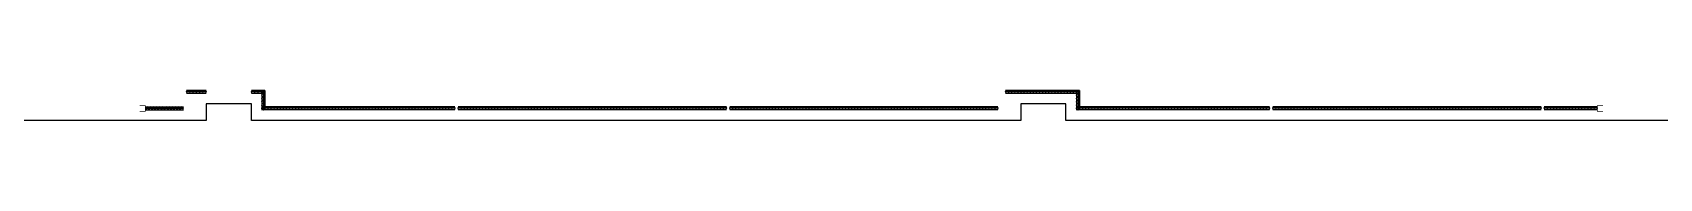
# Model space of a CAD drawing. Extents: x -1313754 to 847533, y 489853 to 941203.
# Drawn here: x -1205907 to -1151983, y 548220 to 549220 of the extents above; entities that cross this region are included whole.
import ezdxf

# ---------------------------------------------------------------- set-up
doc = ezdxf.new("R2010")
doc.units = 0
doc.header["$LTSCALE"] = 1000
doc.header["$MEASUREMENT"] = 0
doc.layers.get('Defpoints').update_dxf_attribs({"color": 210})
for name, color, linetype in [('A-HRAIL', 173, 'Continuous'), ('A-SFCE', 30, 'Continuous'), ('DIM_SYMB', 3, 'Continuous')]:
    doc.layers.add(name, color=color, linetype=linetype)

# ---------------------------------------------------------------- blocks, each defined once
blk = doc.blocks.new('234234werwer')
at = {"layer": 'Defpoints'}
blk.add_lwpolyline([(610400, -274600), (584900, -274600), (584900, -274050), (583400, -274050), (583400, -274600), (557900, -274600), (557900, -274050), (556400, -274050), (556400, -274600), (530900, -274600)], dxfattribs=at)
blk = doc.blocks.new('3333')
at = {"layer": 'A-SFCE', "const_width": 20}
blk.add_lwpolyline([(-227064, 766320), (-227064, 766510), (-227244, 766510), (-227244, 766320)], dxfattribs=at)
blk = doc.blocks.new('99平面图例外参$0$$LinePat$圆环')
for points in [[(0, 150), (300, 150)], [(0, 0), (300, 0)], [(0, -150), (300, -150)]]:
    blk.add_lwpolyline(points)
at = {"color": 0}
blk.add_circle((150, 0), 150, dxfattribs=at)
blk = doc.blocks.new('34242343243')
at = {"layer": 'A-HRAIL', "yscale": 0.3333333333333333, "zscale": 0.3333333333333333}
for p, xscale, rotation in [((-200693, 549170), 0.358888866003496, 180), ((-200585, 549170), 0.358888866003496, 180), ((-200477, 549170), 0.358888866003496, 180), ((-200370, 549170), 0.358888866003496, 180), ((-200262, 549170), 0.358888866003496, 180), ((-200154, 549170), 0.358888866003496, 180), ((-198542, 549170), 0.3749999999076196, 180), ((-198429, 549170), 0.3749999999076196, 180), ((-198317, 549170), 0.3749999999076196, 180), ((-198204, 549170), 0.3749999999076196, 180), ((-198254, 549220), 0.3611111227129974, 270), ((-198254, 549112), 0.3611111227129974, 270), ((-198254, 549003), 0.3611111227129974, 270), ((-173552, 549170), 0.3402776645623614, 180), ((-173450, 549170), 0.3402776645623614, 180), ((-173348, 549170), 0.3402776645623614, 180), ((-173246, 549170), 0.3402776645623614, 180), ((-173144, 549170), 0.3402776645623614, 180), ((-173042, 549170), 0.3402776645623614, 180), ((-172940, 549170), 0.3402776645623614, 180), ((-172838, 549170), 0.3402776645623614, 180), ((-172735, 549170), 0.3402776645623614, 180), ((-172633, 549170), 0.3402776645623614, 180), ((-172531, 549170), 0.3402776645623614, 180), ((-172429, 549170), 0.3402776645623614, 180), ((-172327, 549170), 0.3402776645623614, 180), ((-172225, 549170), 0.3402776645623614, 180), ((-172123, 549170), 0.3402776645623614, 180), ((-172021, 549170), 0.3402776645623614, 180), ((-171919, 549170), 0.3402776645623614, 180), ((-171817, 549170), 0.3402776645623614, 180), ((-171715, 549170), 0.3402776645623614, 180), ((-171613, 549170), 0.3402776645623614, 180), ((-171510, 549170), 0.3402776645623614, 180), ((-171408, 549170), 0.3402776645623614, 180), ((-171306, 549170), 0.3402776645623614, 180), ((-171204, 549170), 0.3402776645623614, 180), ((-171254, 549220), 0.3611111227129974, 270), ((-171254, 549112), 0.3611111227129974, 270), ((-171254, 549003), 0.3611111227129974, 270), ((-202154, 548626), -0.3461108940497231, 179.9999999997966), ((-202050, 548626), -0.3461108940497231, 179.9999999997966), ((-201947, 548626), -0.3461108940497231, 179.9999999997966), ((-201843, 548626), -0.3461108940497231, 179.9999999997966), ((-201739, 548626), -0.3461108940497231, 179.9999999997966), ((-201635, 548626), -0.3461108940497231, 179.9999999997966), ((-201531, 548626), -0.3461108940497231, 179.9999999997966), ((-201427, 548626), -0.3461108940497231, 179.9999999997966), ((-201324, 548626), -0.3461108940497231, 179.9999999997966), ((-201220, 548626), -0.3461108940497231, 179.9999999997966), ((-201116, 548626), -0.3461108940497231, 179.9999999997966), ((-201012, 548626), -0.3461108940497231, 179.9999999997966), ((-198254, 548895), 0.3611111227129974, 270), ((-198254, 548787), 0.3611111227129974, 270), ((-198254, 548678), 0.3611111227129974, 270), ((-198203, 548626), 0.3384127419475277, 180.0000000002033), ((-198101, 548626), 0.3384127419475277, 180.0000000002033), ((-198000, 548626), 0.3384127419475277, 180.0000000002033), ((-197898, 548626), 0.3384127419475277, 180.0000000002033), ((-197797, 548626), 0.3384127419475277, 180.0000000002033), ((-197695, 548626), 0.3384127419475277, 180.0000000002033), ((-197594, 548626), 0.3384127419475277, 180.0000000002033), ((-197492, 548626), 0.3384127419475277, 180.0000000002033), ((-197390, 548626), 0.3384127419475277, 180.0000000002033), ((-197289, 548626), 0.3384127419475277, 180.0000000002033), ((-197187, 548626), 0.3384127419475277, 180.0000000002033), ((-197086, 548626), 0.3384127419475277, 180.0000000002033), ((-196984, 548626), 0.3384127419475277, 180.0000000002033), ((-196883, 548626), 0.3384127419475277, 180.0000000002033), ((-196781, 548626), 0.3384127419475277, 180.0000000002033), ((-196680, 548626), 0.3384127419475277, 180.0000000002033), ((-196578, 548626), 0.3384127419475277, 180.0000000002033), ((-196477, 548626), 0.3384127419475277, 180.0000000002033), ((-196375, 548626), 0.3384127419475277, 180.0000000002033), ((-196274, 548626), 0.3384127419475277, 180.0000000002033), ((-196172, 548626), 0.3384127419475277, 180.0000000002033), ((-196071, 548626), 0.3384127419475277, 180.0000000002033), ((-195969, 548626), 0.3384127419475277, 180.0000000002033), ((-195868, 548626), 0.3384127419475277, 180.0000000002033), ((-195766, 548626), 0.3384127419475277, 180.0000000002033), ((-195665, 548626), 0.3384127419475277, 180.0000000002033), ((-195563, 548626), 0.3384127419475277, 180.0000000002033), ((-195462, 548626), 0.3384127419475277, 180.0000000002033), ((-195360, 548626), 0.3384127419475277, 180.0000000002033), ((-195258, 548626), 0.3384127419475277, 180.0000000002033), ((-195157, 548626), 0.3384127419475277, 180.0000000002033), ((-195055, 548626), 0.3384127419475277, 180.0000000002033), ((-194954, 548626), 0.3384127419475277, 180.0000000002033), ((-194852, 548626), 0.3384127419475277, 180.0000000002033), ((-194751, 548626), 0.3384127419475277, 180.0000000002033), ((-194649, 548626), 0.3384127419475277, 180.0000000002033), ((-194548, 548626), 0.3384127419475277, 180.0000000002033), ((-194446, 548626), 0.3384127419475277, 180.0000000002033), ((-194345, 548626), 0.3384127419475277, 180.0000000002033), ((-194243, 548626), 0.3384127419475277, 180.0000000002033), ((-194142, 548626), 0.3384127419475277, 180.0000000002033), ((-194040, 548626), 0.3384127419475277, 180.0000000002033), ((-193939, 548626), 0.3384127419475277, 180.0000000002033), ((-193837, 548626), 0.3384127419475277, 180.0000000002033), ((-193736, 548626), 0.3384127419475277, 180.0000000002033), ((-193634, 548626), 0.3384127419475277, 180.0000000002033), ((-193533, 548626), 0.3384127419475277, 180.0000000002033), ((-193431, 548626), 0.3384127419475277, 180.0000000002033), ((-193330, 548626), 0.3384127419475277, 180.0000000002033), ((-193228, 548626), 0.3384127419475277, 180.0000000002033), ((-193126, 548626), 0.3384127419475277, 180.0000000002033), ((-193025, 548626), 0.3384127419475277, 180.0000000002033), ((-192923, 548626), 0.3384127419475277, 180.0000000002033), ((-192822, 548626), 0.3384127419475277, 180.0000000002033), ((-192720, 548626), 0.3384127419475277, 180.0000000002033), ((-192619, 548626), 0.3384127419475277, 180.0000000002033), ((-192517, 548626), 0.3384127419475277, 180.0000000002033), ((-192416, 548626), 0.3384127419475277, 180.0000000002033), ((-192314, 548626), 0.3384127419475277, 180.0000000002033), ((-192213, 548626), 0.3384127419475277, 180.0000000002033), ((-192111, 548626), 0.3384127419475277, 180.0000000002033), ((-192010, 548626), 0.3384127419475277, 180.0000000002033), ((-191908, 548626), 0.3384127419475277, 180.0000000002033), ((-191699, 548626), 0.3368181818181796, 180.0000000002033), ((-191598, 548626), 0.3368181818181796, 180.0000000002033), ((-191497, 548626), 0.3368181818181796, 180.0000000002033), ((-191396, 548626), 0.3368181818181796, 180.0000000002033), ((-191295, 548626), 0.3368181818181796, 180.0000000002033), ((-191194, 548626), 0.3368181818181796, 180.0000000002033), ((-191093, 548626), 0.3368181818181796, 180.0000000002033), ((-190992, 548626), 0.3368181818181796, 180.0000000002033), ((-190891, 548626), 0.3368181818181796, 180.0000000002033), ((-190790, 548626), 0.3368181818181796, 180.0000000002033), ((-190689, 548626), 0.3368181818181796, 180.0000000002033), ((-190588, 548626), 0.3368181818181796, 180.0000000002033), ((-190487, 548626), 0.3368181818181796, 180.0000000002033), ((-190386, 548626), 0.3368181818181796, 180.0000000002033), ((-190285, 548626), 0.3368181818181796, 180.0000000002033), ((-190183, 548626), 0.3368181818181796, 180.0000000002033), ((-190082, 548626), 0.3368181818181796, 180.0000000002033), ((-189981, 548626), 0.3368181818181796, 180.0000000002033), ((-189880, 548626), 0.3368181818181796, 180.0000000002033), ((-189779, 548626), 0.3368181818181796, 180.0000000002033), ((-189678, 548626), 0.3368181818181796, 180.0000000002033), ((-189577, 548626), 0.3368181818181796, 180.0000000002033), ((-189476, 548626), 0.3368181818181796, 180.0000000002033), ((-189375, 548626), 0.3368181818181796, 180.0000000002033), ((-189274, 548626), 0.3368181818181796, 180.0000000002033), ((-189173, 548626), 0.3368181818181796, 180.0000000002033), ((-189072, 548626), 0.3368181818181796, 180.0000000002033), ((-188971, 548626), 0.3368181818181796, 180.0000000002033), ((-188870, 548626), 0.3368181818181796, 180.0000000002033), ((-188769, 548626), 0.3368181818181796, 180.0000000002033), ((-188668, 548626), 0.3368181818181796, 180.0000000002033), ((-188567, 548626), 0.3368181818181796, 180.0000000002033), ((-188466, 548626), 0.3368181818181796, 180.0000000002033), ((-188365, 548626), 0.3368181818181796, 180.0000000002033), ((-188264, 548626), 0.3368181818181796, 180.0000000002033), ((-188163, 548626), 0.3368181818181796, 180.0000000002033), ((-188062, 548626), 0.3368181818181796, 180.0000000002033), ((-187960, 548626), 0.3368181818181796, 180.0000000002033), ((-187859, 548626), 0.3368181818181796, 180.0000000002033), ((-187758, 548626), 0.3368181818181796, 180.0000000002033), ((-187657, 548626), 0.3368181818181796, 180.0000000002033), ((-187556, 548626), 0.3368181818181796, 180.0000000002033), ((-187455, 548626), 0.3368181818181796, 180.0000000002033), ((-187354, 548626), 0.3368181818181796, 180.0000000002033), ((-187253, 548626), 0.3368181818181796, 180.0000000002033), ((-187152, 548626), 0.3368181818181796, 180.0000000002033), ((-187051, 548626), 0.3368181818181796, 180.0000000002033), ((-186950, 548626), 0.3368181818181796, 180.0000000002033), ((-186849, 548626), 0.3368181818181796, 180.0000000002033), ((-186748, 548626), 0.3368181818181796, 180.0000000002033), ((-186647, 548626), 0.3368181818181796, 180.0000000002033), ((-186546, 548626), 0.3368181818181796, 180.0000000002033), ((-186445, 548626), 0.3368181818181796, 180.0000000002033), ((-186344, 548626), 0.3368181818181796, 180.0000000002033), ((-186243, 548626), 0.3368181818181796, 180.0000000002033), ((-186142, 548626), 0.3368181818181796, 180.0000000002033), ((-186041, 548626), 0.3368181818181796, 180.0000000002033), ((-185940, 548626), 0.3368181818181796, 180.0000000002033), ((-185839, 548626), 0.3368181818181796, 180.0000000002033), ((-185737, 548626), 0.3368181818181796, 180.0000000002033), ((-185636, 548626), 0.3368181818181796, 180.0000000002033), ((-185535, 548626), 0.3368181818181796, 180.0000000002033), ((-185434, 548626), 0.3368181818181796, 180.0000000002033), ((-185333, 548626), 0.3368181818181796, 180.0000000002033), ((-185232, 548626), 0.3368181818181796, 180.0000000002033), ((-185131, 548626), 0.3368181818181796, 180.0000000002033), ((-185030, 548626), 0.3368181818181796, 180.0000000002033), ((-184929, 548626), 0.3368181818181796, 180.0000000002033), ((-184828, 548626), 0.3368181818181796, 180.0000000002033), ((-184727, 548626), 0.3368181818181796, 180.0000000002033), ((-184626, 548626), 0.3368181818181796, 180.0000000002033), ((-184525, 548626), 0.3368181818181796, 180.0000000002033), ((-184424, 548626), 0.3368181818181796, 180.0000000002033), ((-184323, 548626), 0.3368181818181796, 180.0000000002033), ((-184222, 548626), 0.3368181818181796, 180.0000000002033), ((-184121, 548626), 0.3368181818181796, 180.0000000002033), ((-184020, 548626), 0.3368181818181796, 180.0000000002033), ((-183919, 548626), 0.3368181818181796, 180.0000000002033), ((-183818, 548626), 0.3368181818181796, 180.0000000002033), ((-183717, 548626), 0.3368181818181796, 180.0000000002033), ((-183616, 548626), 0.3368181818181796, 180.0000000002033), ((-183514, 548626), 0.3368181818181796, 180.0000000002033), ((-183413, 548626), 0.3368181818181796, 180.0000000002033), ((-183312, 548626), 0.3368181818181796, 180.0000000002033), ((-183211, 548626), 0.3368181818181796, 180.0000000002033), ((-183110, 548626), 0.3368181818181796, 180.0000000002033), ((-183009, 548626), 0.3368181818181796, 180.0000000002033), ((-182908, 548626), 0.3368181818181796, 180.0000000002033), ((-182699, 548626), 0.3368181818181818, 180.0000000002033), ((-182598, 548626), 0.3368181818181818, 180.0000000002033), ((-182497, 548626), 0.3368181818181818, 180.0000000002033), ((-182396, 548626), 0.3368181818181818, 180.0000000002033), ((-182295, 548626), 0.3368181818181818, 180.0000000002033), ((-182194, 548626), 0.3368181818181818, 180.0000000002033), ((-182093, 548626), 0.3368181818181818, 180.0000000002033), ((-181992, 548626), 0.3368181818181818, 180.0000000002033), ((-181891, 548626), 0.3368181818181818, 180.0000000002033), ((-181790, 548626), 0.3368181818181818, 180.0000000002033), ((-181689, 548626), 0.3368181818181818, 180.0000000002033), ((-181588, 548626), 0.3368181818181818, 180.0000000002033), ((-181487, 548626), 0.3368181818181818, 180.0000000002033), ((-181386, 548626), 0.3368181818181818, 180.0000000002033), ((-181285, 548626), 0.3368181818181818, 180.0000000002033), ((-181183, 548626), 0.3368181818181818, 180.0000000002033), ((-181082, 548626), 0.3368181818181818, 180.0000000002033), ((-180981, 548626), 0.3368181818181818, 180.0000000002033), ((-180880, 548626), 0.3368181818181818, 180.0000000002033), ((-180779, 548626), 0.3368181818181818, 180.0000000002033), ((-180678, 548626), 0.3368181818181818, 180.0000000002033), ((-180577, 548626), 0.3368181818181818, 180.0000000002033), ((-180476, 548626), 0.3368181818181818, 180.0000000002033), ((-180375, 548626), 0.3368181818181818, 180.0000000002033), ((-180274, 548626), 0.3368181818181818, 180.0000000002033), ((-180173, 548626), 0.3368181818181818, 180.0000000002033), ((-180072, 548626), 0.3368181818181818, 180.0000000002033), ((-179971, 548626), 0.3368181818181818, 180.0000000002033), ((-179870, 548626), 0.3368181818181818, 180.0000000002033), ((-179769, 548626), 0.3368181818181818, 180.0000000002033), ((-179668, 548626), 0.3368181818181818, 180.0000000002033), ((-179567, 548626), 0.3368181818181818, 180.0000000002033), ((-179466, 548626), 0.3368181818181818, 180.0000000002033), ((-179365, 548626), 0.3368181818181818, 180.0000000002033), ((-179264, 548626), 0.3368181818181818, 180.0000000002033), ((-179163, 548626), 0.3368181818181818, 180.0000000002033), ((-179062, 548626), 0.3368181818181818, 180.0000000002033), ((-178960, 548626), 0.3368181818181818, 180.0000000002033), ((-178859, 548626), 0.3368181818181818, 180.0000000002033), ((-178758, 548626), 0.3368181818181818, 180.0000000002033), ((-178657, 548626), 0.3368181818181818, 180.0000000002033), ((-178556, 548626), 0.3368181818181818, 180.0000000002033), ((-178455, 548626), 0.3368181818181818, 180.0000000002033), ((-178354, 548626), 0.3368181818181818, 180.0000000002033), ((-178253, 548626), 0.3368181818181818, 180.0000000002033), ((-178152, 548626), 0.3368181818181818, 180.0000000002033), ((-178051, 548626), 0.3368181818181818, 180.0000000002033), ((-177950, 548626), 0.3368181818181818, 180.0000000002033), ((-177849, 548626), 0.3368181818181818, 180.0000000002033), ((-177748, 548626), 0.3368181818181818, 180.0000000002033), ((-177647, 548626), 0.3368181818181818, 180.0000000002033), ((-177546, 548626), 0.3368181818181818, 180.0000000002033), ((-177445, 548626), 0.3368181818181818, 180.0000000002033), ((-177344, 548626), 0.3368181818181818, 180.0000000002033), ((-177243, 548626), 0.3368181818181818, 180.0000000002033), ((-177142, 548626), 0.3368181818181818, 180.0000000002033), ((-177041, 548626), 0.3368181818181818, 180.0000000002033), ((-176940, 548626), 0.3368181818181818, 180.0000000002033), ((-176839, 548626), 0.3368181818181818, 180.0000000002033), ((-176737, 548626), 0.3368181818181818, 180.0000000002033), ((-176636, 548626), 0.3368181818181818, 180.0000000002033), ((-176535, 548626), 0.3368181818181818, 180.0000000002033), ((-176434, 548626), 0.3368181818181818, 180.0000000002033), ((-176333, 548626), 0.3368181818181818, 180.0000000002033), ((-176232, 548626), 0.3368181818181818, 180.0000000002033), ((-176131, 548626), 0.3368181818181818, 180.0000000002033), ((-176030, 548626), 0.3368181818181818, 180.0000000002033), ((-175929, 548626), 0.3368181818181818, 180.0000000002033), ((-175828, 548626), 0.3368181818181818, 180.0000000002033), ((-175727, 548626), 0.3368181818181818, 180.0000000002033), ((-175626, 548626), 0.3368181818181818, 180.0000000002033), ((-175525, 548626), 0.3368181818181818, 180.0000000002033), ((-175424, 548626), 0.3368181818181818, 180.0000000002033), ((-175323, 548626), 0.3368181818181818, 180.0000000002033), ((-175222, 548626), 0.3368181818181818, 180.0000000002033), ((-175121, 548626), 0.3368181818181818, 180.0000000002033), ((-175020, 548626), 0.3368181818181818, 180.0000000002033), ((-174919, 548626), 0.3368181818181818, 180.0000000002033), ((-174818, 548626), 0.3368181818181818, 180.0000000002033), ((-174717, 548626), 0.3368181818181818, 180.0000000002033), ((-174616, 548626), 0.3368181818181818, 180.0000000002033), ((-174514, 548626), 0.3368181818181818, 180.0000000002033), ((-174413, 548626), 0.3368181818181818, 180.0000000002033), ((-174312, 548626), 0.3368181818181818, 180.0000000002033), ((-174211, 548626), 0.3368181818181818, 180.0000000002033), ((-174110, 548626), 0.3368181818181818, 180.0000000002033), ((-174009, 548626), 0.3368181818181818, 180.0000000002033), ((-173908, 548626), 0.3368181818181818, 180.0000000002033), ((-171254, 548895), 0.3611111227129974, 270), ((-171254, 548787), 0.3611111227129974, 270), ((-171254, 548678), 0.3611111227129974, 270), ((-171203, 548626), 0.3384127415496768, 180.0000000002033), ((-171101, 548626), 0.3384127415496768, 180.0000000002033), ((-171000, 548626), 0.3384127415496768, 180.0000000002033), ((-170898, 548626), 0.3384127415496768, 180.0000000002033), ((-170797, 548626), 0.3384127415496768, 180.0000000002033), ((-170695, 548626), 0.3384127415496768, 180.0000000002033), ((-170594, 548626), 0.3384127415496768, 180.0000000002033), ((-170492, 548626), 0.3384127415496768, 180.0000000002033), ((-170390, 548626), 0.3384127415496768, 180.0000000002033), ((-170289, 548626), 0.3384127415496768, 180.0000000002033), ((-170187, 548626), 0.3384127415496768, 180.0000000002033), ((-170086, 548626), 0.3384127415496768, 180.0000000002033), ((-169984, 548626), 0.3384127415496768, 180.0000000002033), ((-169883, 548626), 0.3384127415496768, 180.0000000002033), ((-169781, 548626), 0.3384127415496768, 180.0000000002033), ((-169680, 548626), 0.3384127415496768, 180.0000000002033), ((-169578, 548626), 0.3384127415496768, 180.0000000002033), ((-169477, 548626), 0.3384127415496768, 180.0000000002033), ((-169375, 548626), 0.3384127415496768, 180.0000000002033), ((-169274, 548626), 0.3384127415496768, 180.0000000002033), ((-169172, 548626), 0.3384127415496768, 180.0000000002033), ((-169071, 548626), 0.3384127415496768, 180.0000000002033), ((-168969, 548626), 0.3384127415496768, 180.0000000002033), ((-168868, 548626), 0.3384127415496768, 180.0000000002033), ((-168766, 548626), 0.3384127415496768, 180.0000000002033), ((-168665, 548626), 0.3384127415496768, 180.0000000002033), ((-168563, 548626), 0.3384127415496768, 180.0000000002033), ((-168462, 548626), 0.3384127415496768, 180.0000000002033), ((-168360, 548626), 0.3384127415496768, 180.0000000002033), ((-168258, 548626), 0.3384127415496768, 180.0000000002033), ((-168157, 548626), 0.3384127415496768, 180.0000000002033), ((-168055, 548626), 0.3384127415496768, 180.0000000002033), ((-167954, 548626), 0.3384127415496768, 180.0000000002033), ((-167852, 548626), 0.3384127415496768, 180.0000000002033), ((-167751, 548626), 0.3384127415496768, 180.0000000002033), ((-167649, 548626), 0.3384127415496768, 180.0000000002033), ((-167548, 548626), 0.3384127415496768, 180.0000000002033), ((-167446, 548626), 0.3384127415496768, 180.0000000002033), ((-167345, 548626), 0.3384127415496768, 180.0000000002033), ((-167243, 548626), 0.3384127415496768, 180.0000000002033), ((-167142, 548626), 0.3384127415496768, 180.0000000002033), ((-167040, 548626), 0.3384127415496768, 180.0000000002033), ((-166939, 548626), 0.3384127415496768, 180.0000000002033), ((-166837, 548626), 0.3384127415496768, 180.0000000002033), ((-166736, 548626), 0.3384127415496768, 180.0000000002033), ((-166634, 548626), 0.3384127415496768, 180.0000000002033), ((-166533, 548626), 0.3384127415496768, 180.0000000002033), ((-166431, 548626), 0.3384127415496768, 180.0000000002033), ((-166330, 548626), 0.3384127415496768, 180.0000000002033), ((-166228, 548626), 0.3384127415496768, 180.0000000002033), ((-166126, 548626), 0.3384127415496768, 180.0000000002033), ((-166025, 548626), 0.3384127415496768, 180.0000000002033), ((-165923, 548626), 0.3384127415496768, 180.0000000002033), ((-165822, 548626), 0.3384127415496768, 180.0000000002033), ((-165720, 548626), 0.3384127415496768, 180.0000000002033), ((-165619, 548626), 0.3384127415496768, 180.0000000002033), ((-165517, 548626), 0.3384127415496768, 180.0000000002033), ((-165416, 548626), 0.3384127415496768, 180.0000000002033), ((-165314, 548626), 0.3384127415496768, 180.0000000002033), ((-165213, 548626), 0.3384127415496768, 180.0000000002033), ((-165111, 548626), 0.3384127415496768, 180.0000000002033), ((-165010, 548626), 0.3384127415496768, 180.0000000002033), ((-164908, 548626), 0.3384127415496768, 180.0000000002033), ((-164699, 548626), 0.3368181818181785, 180.0000000002033), ((-164598, 548626), 0.3368181818181785, 180.0000000002033), ((-164497, 548626), 0.3368181818181785, 180.0000000002033), ((-164396, 548626), 0.3368181818181785, 180.0000000002033), ((-164295, 548626), 0.3368181818181785, 180.0000000002033), ((-164194, 548626), 0.3368181818181785, 180.0000000002033), ((-164093, 548626), 0.3368181818181785, 180.0000000002033), ((-163992, 548626), 0.3368181818181785, 180.0000000002033), ((-163891, 548626), 0.3368181818181785, 180.0000000002033), ((-163790, 548626), 0.3368181818181785, 180.0000000002033), ((-163689, 548626), 0.3368181818181785, 180.0000000002033), ((-163588, 548626), 0.3368181818181785, 180.0000000002033), ((-163487, 548626), 0.3368181818181785, 180.0000000002033), ((-163386, 548626), 0.3368181818181785, 180.0000000002033), ((-163285, 548626), 0.3368181818181785, 180.0000000002033), ((-163183, 548626), 0.3368181818181785, 180.0000000002033), ((-163082, 548626), 0.3368181818181785, 180.0000000002033), ((-162981, 548626), 0.3368181818181785, 180.0000000002033), ((-162880, 548626), 0.3368181818181785, 180.0000000002033), ((-162779, 548626), 0.3368181818181785, 180.0000000002033), ((-162678, 548626), 0.3368181818181785, 180.0000000002033), ((-162577, 548626), 0.3368181818181785, 180.0000000002033), ((-162476, 548626), 0.3368181818181785, 180.0000000002033), ((-162375, 548626), 0.3368181818181785, 180.0000000002033), ((-162274, 548626), 0.3368181818181785, 180.0000000002033), ((-162173, 548626), 0.3368181818181785, 180.0000000002033), ((-162072, 548626), 0.3368181818181785, 180.0000000002033), ((-161971, 548626), 0.3368181818181785, 180.0000000002033), ((-161870, 548626), 0.3368181818181785, 180.0000000002033), ((-161769, 548626), 0.3368181818181785, 180.0000000002033), ((-161668, 548626), 0.3368181818181785, 180.0000000002033), ((-161567, 548626), 0.3368181818181785, 180.0000000002033), ((-161466, 548626), 0.3368181818181785, 180.0000000002033), ((-161365, 548626), 0.3368181818181785, 180.0000000002033), ((-161264, 548626), 0.3368181818181785, 180.0000000002033), ((-161163, 548626), 0.3368181818181785, 180.0000000002033), ((-161062, 548626), 0.3368181818181785, 180.0000000002033), ((-160960, 548626), 0.3368181818181785, 180.0000000002033), ((-160859, 548626), 0.3368181818181785, 180.0000000002033), ((-160758, 548626), 0.3368181818181785, 180.0000000002033), ((-160657, 548626), 0.3368181818181785, 180.0000000002033), ((-160556, 548626), 0.3368181818181785, 180.0000000002033), ((-160455, 548626), 0.3368181818181785, 180.0000000002033), ((-160354, 548626), 0.3368181818181785, 180.0000000002033), ((-160253, 548626), 0.3368181818181785, 180.0000000002033), ((-160152, 548626), 0.3368181818181785, 180.0000000002033), ((-160051, 548626), 0.3368181818181785, 180.0000000002033), ((-159950, 548626), 0.3368181818181785, 180.0000000002033), ((-159849, 548626), 0.3368181818181785, 180.0000000002033), ((-159748, 548626), 0.3368181818181785, 180.0000000002033), ((-159647, 548626), 0.3368181818181785, 180.0000000002033), ((-159546, 548626), 0.3368181818181785, 180.0000000002033), ((-159445, 548626), 0.3368181818181785, 180.0000000002033), ((-159344, 548626), 0.3368181818181785, 180.0000000002033), ((-159243, 548626), 0.3368181818181785, 180.0000000002033), ((-159142, 548626), 0.3368181818181785, 180.0000000002033), ((-159041, 548626), 0.3368181818181785, 180.0000000002033), ((-158940, 548626), 0.3368181818181785, 180.0000000002033), ((-158839, 548626), 0.3368181818181785, 180.0000000002033), ((-158737, 548626), 0.3368181818181785, 180.0000000002033), ((-158636, 548626), 0.3368181818181785, 180.0000000002033), ((-158535, 548626), 0.3368181818181785, 180.0000000002033), ((-158434, 548626), 0.3368181818181785, 180.0000000002033), ((-158333, 548626), 0.3368181818181785, 180.0000000002033), ((-158232, 548626), 0.3368181818181785, 180.0000000002033), ((-158131, 548626), 0.3368181818181785, 180.0000000002033), ((-158030, 548626), 0.3368181818181785, 180.0000000002033), ((-157929, 548626), 0.3368181818181785, 180.0000000002033), ((-157828, 548626), 0.3368181818181785, 180.0000000002033), ((-157727, 548626), 0.3368181818181785, 180.0000000002033), ((-157626, 548626), 0.3368181818181785, 180.0000000002033), ((-157525, 548626), 0.3368181818181785, 180.0000000002033), ((-157424, 548626), 0.3368181818181785, 180.0000000002033), ((-157323, 548626), 0.3368181818181785, 180.0000000002033), ((-157222, 548626), 0.3368181818181785, 180.0000000002033), ((-157121, 548626), 0.3368181818181785, 180.0000000002033), ((-157020, 548626), 0.3368181818181785, 180.0000000002033), ((-156919, 548626), 0.3368181818181785, 180.0000000002033), ((-156818, 548626), 0.3368181818181785, 180.0000000002033), ((-156717, 548626), 0.3368181818181785, 180.0000000002033), ((-156616, 548626), 0.3368181818181785, 180.0000000002033), ((-156514, 548626), 0.3368181818181785, 180.0000000002033), ((-156413, 548626), 0.3368181818181785, 180.0000000002033), ((-156312, 548626), 0.3368181818181785, 180.0000000002033), ((-156211, 548626), 0.3368181818181785, 180.0000000002033), ((-156110, 548626), 0.3368181818181785, 180.0000000002033), ((-156009, 548626), 0.3368181818181785, 180.0000000002033), ((-155908, 548626), 0.3368181818181785, 180.0000000002033), ((-155697, 548626), 0.3444734679432198, 180.000000000205), ((-155593, 548626), 0.3444734679432198, 180.000000000205), ((-155490, 548626), 0.3444734679432198, 180.000000000205), ((-155387, 548626), 0.3444734679432198, 180.000000000205), ((-155283, 548626), 0.3444734679432198, 180.000000000205), ((-155180, 548626), 0.3444734679432198, 180.000000000205), ((-155077, 548626), 0.3444734679432198, 180.000000000205), ((-154973, 548626), 0.3444734679432198, 180.000000000205), ((-154870, 548626), 0.3444734679432198, 180.000000000205), ((-154767, 548626), 0.3444734679432198, 180.000000000205), ((-154663, 548626), 0.3444734679432198, 180.000000000205), ((-154560, 548626), 0.3444734679432198, 180.000000000205), ((-154457, 548626), 0.3444734679432198, 180.000000000205), ((-154353, 548626), 0.3444734679432198, 180.000000000205), ((-154250, 548626), 0.3444734679432198, 180.000000000205), ((-154147, 548626), 0.3444734679432198, 180.000000000205), ((-154043, 548626), 0.3444734679432198, 180.000000000205)]:
    blk.add_blockref('99平面图例外参$0$$LinePat$圆环', p, dxfattribs=dict(at, xscale=xscale, rotation=rotation))
at = {"layer": 'A-SFCE', "rotation": 270}
blk.add_blockref('3333', (-968675, 321466), dxfattribs=at)
at = {"layer": 'A-SFCE', "xscale": -1.00000000000002, "rotation": 90}
blk.add_blockref('3333', (612467, 321466), dxfattribs=at)

msp = doc.modelspace()

# ---------------------------------------------------------------- block references
msp.add_blockref('234234werwer', (-1756554.3, 822820))
at = {"layer": 'DIM_SYMB'}
msp.add_blockref('34242343243', (-1000000, 0), dxfattribs=at)

doc.saveas('drawing.dxf')
